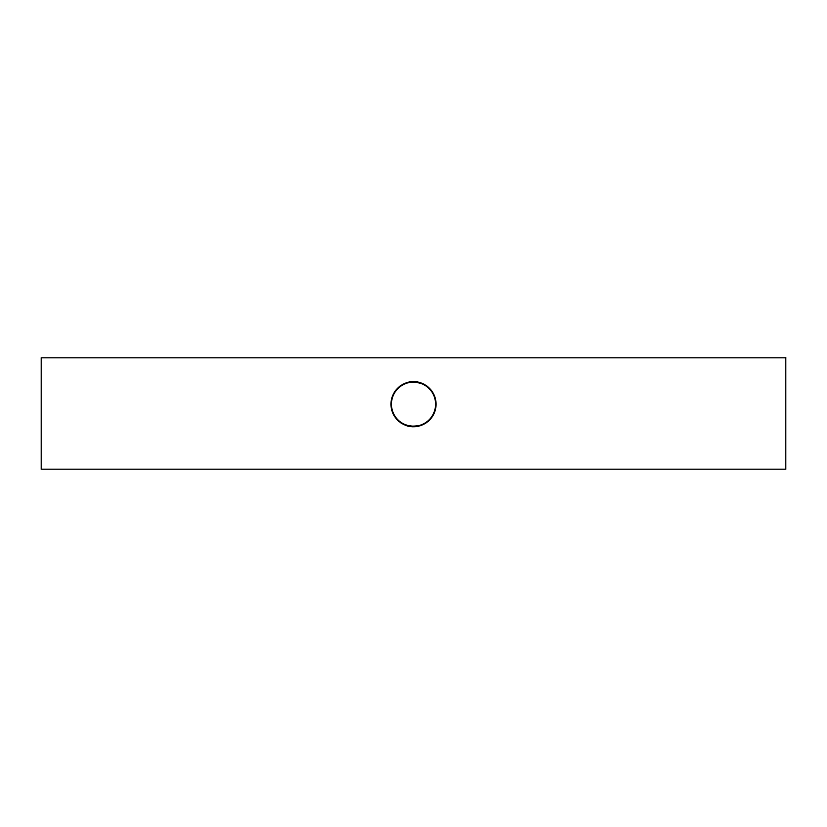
<?xml version="1.0" encoding="UTF-8"?>
<svg xmlns="http://www.w3.org/2000/svg" width="827" height="827" viewBox="0 0 827 827"><rect width="100%" height="100%" fill="white"/><g stroke="black" fill="none" stroke-linecap="round" stroke-linejoin="round"><path stroke-width="1.24" d="M409.045 382.312L414.865 381.909L420.581 383.025M417.955 426.081L412.135 426.484L406.419 425.367M785.65 357.678L41.35 357.678L41.35 469.322L785.65 469.322L785.65 357.678M401.178 422.814A22.329 22.329 0 0 0 435.788 405.561A22.329 22.329 0 0 0 403.535 384.214A22.329 22.329 0 0 0 401.178 422.814M432.139 416.508A22.339 22.319 -90 0 0 414.865 381.898A22.339 22.319 -90 0 0 393.559 414.182A22.339 22.319 -90 0 0 432.139 416.508"/></g></svg>
